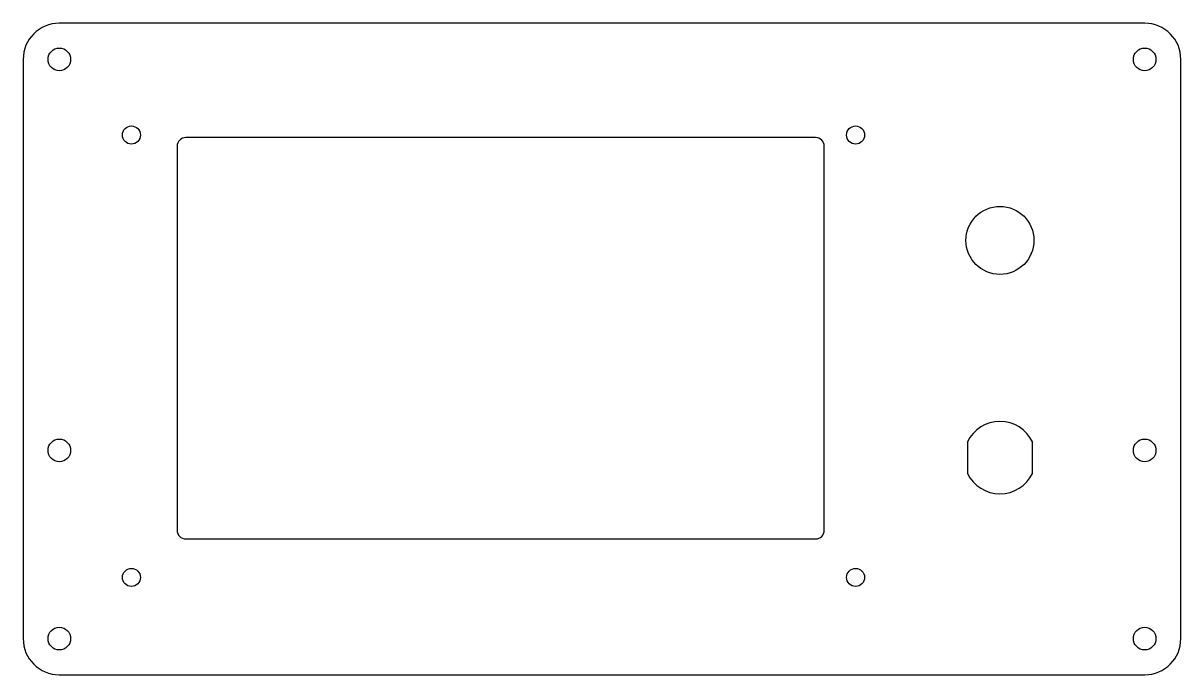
# Model space of a CAD drawing. Header units: inches. Extents: x -4 to 4, y -2.25 to 2.25.
import ezdxf

# ---------------------------------------------------------------- set-up
doc = ezdxf.new("R2010")
doc.units = ezdxf.units.IN
doc.header["$MEASUREMENT"] = 0

msp = doc.modelspace()

# ---------------------------------------------------------------- linework, layer by layer
at = {"color": 7, "linetype": 'Continuous', "lineweight": 25}
for p, q in [((3.75, 2.25), (-3.75, 2.25)), ((-4, 2), (-4, -2)), ((4, -2), (4, 2)), ((1.476, 1.46), (-2.876, 1.46)), ((-2.936, 1.4), (-2.936, -1.2512)), ((1.536, -1.2512), (1.536, 1.4)), ((2.525, -0.641), (2.525, -0.859)), ((2.975, -0.859), (2.975, -0.641)), ((-2.876, -1.3112), (1.476, -1.3112)), ((-3.75, -2.25), (3.75, -2.25))]:
    msp.add_line(p, q, dxfattribs=at)
for centre, radius in [((-3.75, 2), 0.0781), ((3.75, 2), 0.0781), ((-3.252, 1.4776), 0.0625), ((1.752, 1.4776), 0.0625), ((2.75, 0.75), 0.235), ((-3.75, -0.7), 0.0781), ((3.75, -0.7), 0.0781), ((-3.252, -1.5776), 0.0625), ((1.752, -1.5776), 0.0625), ((-3.75, -2), 0.0781), ((3.75, -2), 0.0781)]:
    msp.add_circle(centre, radius, dxfattribs=at)
for centre, radius, start, end in [((-3.75, 2), 0.25, 90, 180), ((3.75, 2), 0.25, 0, 90), ((-2.876, 1.4), 0.06, 90, 180), ((1.476, 1.4), 0.06, 0, 90), ((2.75, -0.75), 0.25, 25.84193, 154.15807), ((2.75, -0.75), 0.25, 205.84193, 334.15807), ((-2.876, -1.2512), 0.06, 180, 270), ((1.476, -1.2512), 0.06, 270, 0), ((-3.75, -2), 0.25, 180, 270), ((3.75, -2), 0.25, 270, 0)]:
    msp.add_arc(centre, radius, start, end, dxfattribs=at)

doc.saveas('drawing.dxf')
